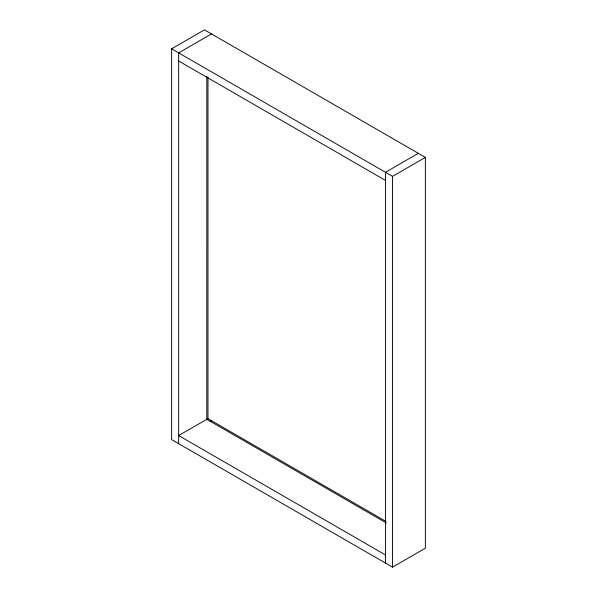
<?xml version="1.0" encoding="UTF-8"?>
<svg xmlns="http://www.w3.org/2000/svg" width="597" height="597" viewBox="0 0 597 597"><rect width="100%" height="100%" fill="white"/><g stroke="black" fill="none" stroke-linecap="round" stroke-linejoin="round"><path stroke-width="0.9" d="M206.816 76.431L206.808 419.303L386.266 522.912M171.623 48.812L204.458 29.85L425.377 157.399L425.377 548.188L392.542 567.15L171.623 439.601L171.623 48.812L392.542 176.354L425.377 157.399M211.51 33.917L178.667 52.879L178.667 443.675M418.333 153.325L385.49 172.287L385.49 563.083M386.14 521.517L207.972 418.654L178.667 435.549L385.49 554.956M209.943 421.601L211.51 420.698M178.667 61.006L385.49 180.413M392.542 176.354L392.542 567.15M207.972 76.998L207.972 418.654"/></g></svg>
